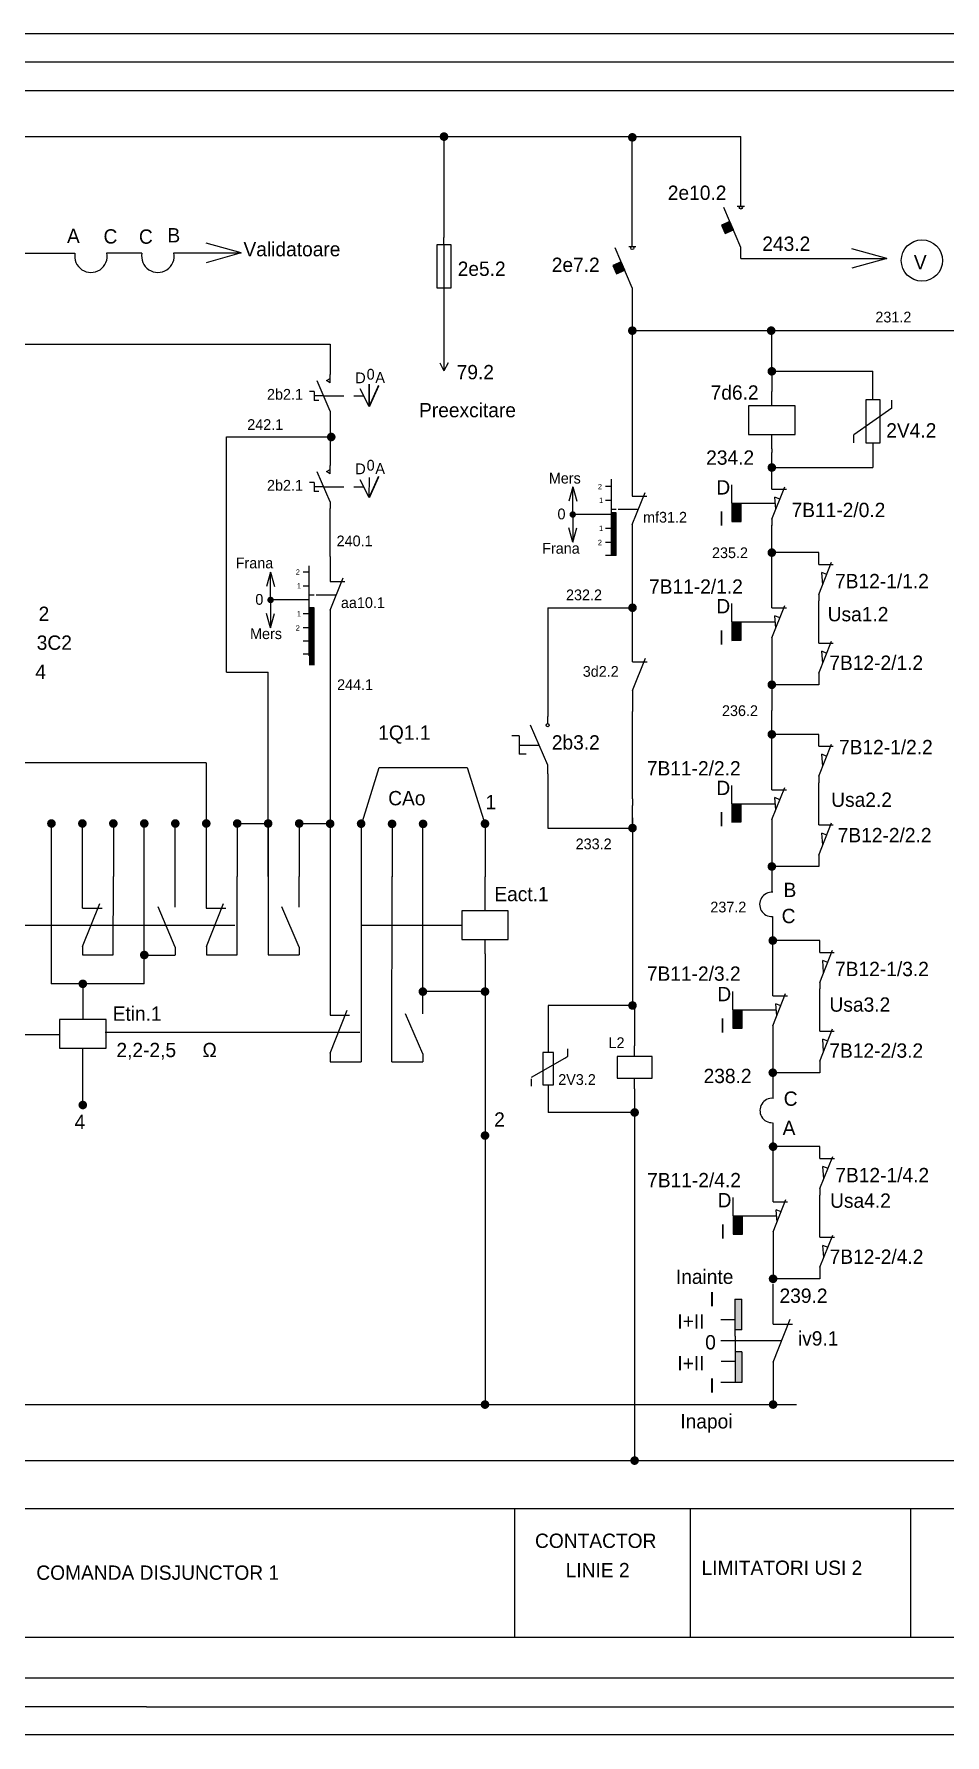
# Model space of a CAD drawing. Extents: x 266 to 1317, y 219 to 516.
# Drawn here: x 682.5 to 841.4, y 219.1 to 516 of the extents above; entities that cross this region are included whole.
import ezdxf

# ---------------------------------------------------------------- set-up
doc = ezdxf.new("R2010")
doc.units = 0
doc.header["$LTSCALE"] = 7
doc.header["$MEASUREMENT"] = 0
doc.linetypes.add('DASHED', pattern=[0.75, 0.5, -0.25])
doc.linetypes.add('DASHED2', pattern=[9.525, 6.35, -3.175])
doc.layers.get('0').update_dxf_attribs({"linetype": 'CONTINUOUS'})

msp = doc.modelspace()

# ---------------------------------------------------------------- hatches: boundary and pattern name
for points in [[(805.84, 434.1), (804.18, 434.1), (804.18, 430.89), (805.84, 430.92)], [(784.02, 432.44), (783.13, 432.44), (783.13, 429.09), (784.01, 429.09)], [(784.02, 429.09), (783.13, 429.09), (783.13, 425.74), (784.01, 425.74)], [(784.02, 425.74), (783.13, 425.74), (783.13, 424.94), (784.02, 424.94)], [(731.31, 415.86), (730.43, 415.86), (730.43, 412.51), (731.31, 412.51)], [(805.84, 413.37), (804.18, 413.37), (804.18, 410.16), (805.84, 410.2)], [(731.31, 412.51), (730.43, 412.51), (730.43, 409.16), (731.31, 409.16)], [(731.31, 409.16), (730.43, 409.16), (730.43, 405.81), (731.31, 405.81)], [(805.84, 381.65), (804.18, 381.65), (804.18, 378.44), (805.84, 378.47)], [(806.01, 345.67), (804.35, 345.67), (804.35, 342.47), (806.01, 342.5)], [(806.06, 309.7), (804.4, 309.7), (804.4, 306.5), (806.06, 306.53)], [(805.91, 295.19), (804.8, 295.19), (804.8, 289.86), (805.91, 289.86), (805.91, 292)], [(805.91, 283.84), (805.91, 285.99), (804.8, 285.99), (804.8, 284.69), (804.8, 280.65), (805.91, 280.65)]]:
    msp.add_hatch(color=1).paths.add_polyline_path(points)

# ---------------------------------------------------------------- linework, layer by layer
at = {"color": 240}
for p, q in [((1317.08, 515.98), (266.08, 515.98)), ((702.08, 511.05), (271.08, 511.05)), ((1112.08, 511.05), (692.08, 511.05)), ((702.08, 224.05), (271.08, 224.05)), ((1317.08, 219.13), (266.08, 219.13))]:
    msp.add_line(p, q, dxfattribs=at)
at = {"color": 70}
for p, q in [((697.08, 506.05), (276.08, 506.05)), ((1117.08, 506.05), (697.08, 506.05)), ((697.08, 229.05), (276.08, 229.05)), ((1117.08, 229.05), (697.08, 229.05))]:
    msp.add_line(p, q, dxfattribs=at)
at = {"color": 1}
for p, q in [((563.4, 498.07), (786.83, 498.07)), ((753.98, 498.07), (753.98, 484.69)), ((786.83, 478.91), (786.83, 498.07)), ((786.83, 498.07), (805.77, 498.07)), ((805.77, 485.96), (805.77, 498.07)), ((753.98, 484.69), (753.98, 480.44)), ((805.77, 478.71), (802.77, 485.71)), ((805.14, 485.96), (806.4, 485.96)), ((718.59, 477.76), (712.5, 479.46)), ((753.98, 479.19), (753.98, 480.44)), ((753.98, 479.19), (753.98, 471.69)), ((786.83, 471.66), (783.83, 478.66)), ((786.2, 478.91), (787.46, 478.91)), ((805.77, 476.79), (805.77, 478.71)), ((831.23, 476.79), (825.13, 478.49)), ((670.42, 477.75), (689.61, 477.75)), ((695.18, 477.76), (701.3, 477.76)), ((706.87, 477.76), (718.59, 477.76)), ((718.59, 477.76), (712.5, 476.07)), ((805.77, 476.79), (819.76, 476.79)), ((819.76, 476.79), (831.23, 476.79)), ((831.23, 476.79), (825.13, 475.1)), ((753.98, 471.69), (753.98, 470.44)), ((753.98, 470.44), (753.98, 457.22)), ((786.83, 471.66), (786.83, 464.59)), ((786.46, 464.21), (797.27, 464.21)), ((786.83, 464.21), (786.83, 435.35)), ((796.11, 464.21), (956.37, 464.21)), ((811.11, 464.21), (811.11, 457.11)), ((652.55, 461.83), (734.12, 461.83)), ((734.12, 461.83), (734.12, 456.56)), ((753.23, 458.58), (753.98, 457.22)), ((754.73, 458.58), (753.98, 457.22)), ((811.16, 457.49), (811.16, 453.58)), ((733.48, 455.49), (734.12, 455.87)), ((734.12, 455.12), (733.48, 455.49)), ((734.12, 455.12), (734.12, 456.56)), ((811.16, 457.11), (828.79, 457.11)), ((828.79, 452.13), (828.79, 457.11)), ((731.31, 453.61), (730.5, 453.61)), ((731.31, 453.61), (731.31, 452.01)), ((733, 452.81), (731.31, 452.81)), ((732.13, 452.01), (731.31, 452.01)), ((811.16, 451.08), (811.16, 453.58)), ((832.1, 450.69), (832.1, 452.09)), ((734.12, 450.18), (734.12, 449.06)), ((734.12, 449.06), (734.12, 445.33)), ((832.1, 450.69), (825.48, 446.04)), ((716.04, 404.58), (716.04, 445.65)), ((716.04, 445.65), (734.12, 445.65)), ((734.12, 445.33), (734.12, 442.87)), ((811.16, 443.58), (811.16, 446.08)), ((825.48, 444.64), (825.48, 446.04)), ((734.12, 442.87), (734.12, 440.68)), ((811.16, 443.58), (811.16, 442.96)), ((811.16, 437.7), (811.16, 442.94)), ((828.79, 444.63), (828.79, 440.32)), ((733.48, 439.62), (734.12, 439.99)), ((734.12, 439.24), (733.48, 439.62)), ((734.12, 439.24), (734.12, 440.68)), ((811.16, 440.32), (828.79, 440.32)), ((731.31, 437.73), (730.5, 437.73)), ((731.31, 437.73), (731.31, 436.13)), ((733, 436.93), (731.31, 436.93)), ((776.44, 436.97), (775.73, 434.46)), ((776.44, 433.83), (776.44, 436.97)), ((776.44, 436.97), (777.15, 434.46)), ((783.13, 436.99), (782.14, 436.99)), ((783.13, 438.28), (783.13, 436.27)), ((804.18, 434.1), (804.18, 437.3)), ((811.16, 436.55), (811.16, 437.7)), ((811.16, 431.32), (813.41, 436.95)), ((732.13, 436.13), (731.31, 436.13)), ((734.12, 434.31), (734.12, 433.18)), ((776.44, 432.12), (776.44, 433.83)), ((783.13, 434.56), (782.14, 434.56)), ((783.13, 436.27), (783.13, 429.09)), ((786.83, 430.35), (789.08, 435.98)), ((804.18, 434.1), (811.76, 434.1)), ((804.18, 434.1), (804.18, 430.89)), ((805.84, 430.92), (805.84, 434.1)), ((812.56, 434.8), (811.68, 435.16)), ((811.85, 433.04), (811.68, 435.16)), ((734.12, 424.8), (734.12, 433.18)), ((776.44, 432.12), (776.44, 430.4)), ((780.23, 432.12), (776.44, 432.12)), ((782.14, 432.12), (780.23, 432.12)), ((783.13, 432.12), (782.14, 432.12)), ((784.02, 432.98), (783.13, 432.98)), ((784.02, 432.44), (783.13, 432.44)), ((784.01, 429.09), (784.02, 432.44)), ((786.86, 406.43), (786.86, 430.44)), ((804.18, 430.89), (805.84, 430.92)), ((811.16, 431.32), (811.16, 430.2)), ((776.44, 427.27), (775.73, 429.78)), ((776.44, 430.4), (776.44, 427.27)), ((776.44, 427.27), (777.15, 429.78)), ((783.13, 429.68), (782.14, 429.68)), ((783.13, 429.09), (783.13, 425.74)), ((783.13, 429.09), (784.01, 429.09)), ((784.02, 429.09), (783.13, 429.09)), ((784.01, 425.74), (784.02, 429.09)), ((811.16, 416.97), (811.16, 430.29)), ((734.12, 424.8), (734.12, 420.43)), ((783.13, 427.24), (782.14, 427.24)), ((784.02, 424.94), (782.14, 424.94)), ((783.13, 425.74), (784.01, 425.74)), ((783.13, 425.74), (783.13, 424.94)), ((784.02, 425.74), (783.13, 425.74)), ((784.02, 424.94), (784.02, 425.74)), ((819.35, 425.47), (811.16, 425.47)), ((819.35, 423.41), (819.35, 425.47)), ((723.73, 422.06), (723.03, 419.55)), ((723.73, 418.92), (723.73, 422.06)), ((723.73, 422.06), (724.44, 419.55)), ((730.43, 422.08), (729.44, 422.08)), ((730.43, 423.18), (730.43, 421.36)), ((819.35, 418.16), (821.6, 423.78)), ((820.04, 419.87), (819.87, 421.99)), ((820.75, 421.63), (819.87, 421.99)), ((723.73, 417.21), (723.73, 418.92)), ((730.43, 419.64), (729.44, 419.64)), ((730.43, 421.36), (730.43, 414.18)), ((734.12, 415.44), (736.37, 421.06)), ((723.73, 417.21), (723.73, 415.49)), ((730.43, 417.21), (729.44, 417.21)), ((731.31, 418.06), (730.43, 418.06)), ((731.31, 415.86), (730.43, 415.86)), ((731.31, 412.51), (731.31, 415.86)), ((772.08, 415.85), (786.86, 415.85)), ((772.08, 415.85), (772.08, 396.88)), ((804.18, 413.37), (804.18, 416.57)), ((811.16, 415.82), (811.16, 416.97)), ((811.16, 410.59), (813.41, 416.22)), ((819.35, 418.16), (819.35, 417.03)), ((819.35, 410.79), (819.35, 417.03)), ((723.73, 412.35), (723.03, 414.86)), ((723.73, 415.49), (723.73, 412.35)), ((723.73, 412.35), (724.44, 414.86)), ((730.43, 414.77), (729.44, 414.77)), ((730.43, 414.18), (730.43, 410.83)), ((734.12, 415.45), (734.12, 409.66)), ((804.18, 413.37), (811.76, 413.37)), ((804.18, 413.37), (804.18, 410.16)), ((805.84, 410.2), (805.84, 413.37)), ((811.85, 412.31), (811.68, 414.43)), ((812.56, 414.07), (811.68, 414.43)), ((730.43, 412.33), (729.44, 412.33)), ((730.43, 410.03), (729.44, 410.03)), ((731.31, 412.51), (730.43, 412.51)), ((730.43, 412.51), (731.31, 412.51)), ((730.43, 410.83), (730.43, 407.48)), ((731.31, 409.16), (731.31, 412.51)), ((734.12, 409.66), (734.12, 344.76)), ((804.18, 410.16), (805.84, 410.2)), ((811.16, 410.59), (811.16, 409.47)), ((819.35, 409.67), (819.35, 410.79)), ((819.35, 404.42), (821.6, 410.04)), ((730.43, 407.73), (729.44, 407.73)), ((730.43, 409.16), (731.31, 409.16)), ((731.31, 409.16), (730.43, 409.16)), ((731.31, 405.81), (731.31, 409.16)), ((786.86, 401.43), (789.11, 407.05)), ((811.16, 409.47), (811.16, 403.89)), ((820.75, 407.89), (819.87, 408.25)), ((820.04, 406.13), (819.87, 408.25)), ((716.04, 404.58), (723.32, 404.58)), ((723.32, 368.93), (723.32, 404.58)), ((811.16, 403.89), (811.16, 397.93)), ((819.35, 404.42), (819.35, 402.41)), ((786.86, 401.43), (786.86, 397.76)), ((786.86, 401.17), (786.86, 400.04)), ((819.35, 402.41), (811.16, 402.41)), ((811.16, 385.25), (811.16, 397.93)), ((772.08, 388.38), (769.08, 395.38)), ((772.08, 395.63), (772.08, 396.88)), ((786.86, 394.68), (786.86, 397.76)), ((767.08, 393.5), (765.83, 393.5)), ((767.08, 393.5), (767.08, 390.27)), ((767.08, 391.88), (770.58, 391.88)), ((786.86, 393.05), (786.86, 394.68)), ((786.86, 387.49), (786.86, 393.05)), ((819.35, 393.75), (811.16, 393.75)), ((819.35, 391.68), (819.35, 393.75)), ((819.35, 386.43), (821.6, 392.06)), ((768.33, 390.27), (767.08, 390.27)), ((820.04, 388.15), (819.87, 390.27)), ((820.75, 389.91), (819.87, 390.27)), ((712.51, 388.77), (659.65, 388.77)), ((712.51, 388.77), (712.51, 363.41)), ((739.53, 377.79), (742.65, 387.98)), ((742.65, 387.98), (758, 387.98)), ((758, 387.98), (761.25, 377.81)), ((772.08, 386.88), (772.08, 388.38)), ((772.08, 386.88), (772.08, 377.4)), ((786.86, 382.49), (786.86, 387.49)), ((819.35, 386.43), (819.35, 385.31)), ((804.18, 381.65), (804.18, 384.85)), ((811.16, 384.1), (811.16, 385.25)), ((811.16, 378.87), (813.41, 384.5)), ((819.35, 379.07), (819.35, 385.31)), ((786.86, 382.49), (786.86, 381.36)), ((786.86, 376.96), (786.86, 381.36)), ((804.18, 381.65), (811.76, 381.65)), ((804.18, 381.65), (804.18, 378.44)), ((805.84, 378.47), (805.84, 381.65)), ((811.85, 380.59), (811.68, 382.71)), ((812.56, 382.35), (811.68, 382.71)), ((685.43, 377.83), (685.43, 350.22)), ((690.92, 363.41), (690.92, 377.82)), ((696.31, 378.2), (696.31, 368.93)), ((701.71, 350.22), (701.71, 378.2)), ((707.1, 363.61), (707.1, 377.82)), ((707.11, 378.2), (707.11, 377.82)), ((717.54, 378.2), (722.94, 378.2)), ((717.92, 378.2), (717.92, 368.93)), ((723.32, 378.2), (723.32, 368.93)), ((728.72, 378.2), (728.72, 368.93)), ((728.72, 378.2), (734.12, 378.2)), ((739.53, 378.16), (739.53, 368.9)), ((744.93, 378.13), (744.93, 368.87)), ((750.29, 344.96), (750.29, 377.76)), ((761.14, 378.16), (761.14, 368.9)), ((772.08, 377.4), (786.86, 377.4)), ((786.86, 379.16), (786.86, 346.44)), ((804.18, 378.44), (805.84, 378.47)), ((811.16, 378.87), (811.16, 377.75)), ((811.16, 377.75), (811.16, 372.16)), ((819.35, 377.94), (819.35, 379.07)), ((819.35, 372.69), (821.6, 378.32)), ((820.04, 374.41), (819.87, 376.53)), ((820.75, 376.17), (819.87, 376.53)), ((811.16, 372.16), (811.16, 366.2)), ((819.35, 372.69), (819.35, 370.69)), ((696.3, 355.25), (696.31, 368.93)), ((717.91, 355.25), (717.92, 368.93)), ((723.32, 368.93), (723.31, 355.25)), ((728.71, 365.25), (728.72, 368.93)), ((739.53, 368.9), (739.53, 336.59)), ((744.91, 336.6), (744.92, 368.93)), ((761.14, 362.95), (761.14, 368.9)), ((819.35, 370.69), (811.16, 370.69)), ((728.71, 363.61), (728.71, 365.25)), ((690.92, 356.75), (693.92, 364.25)), ((707.1, 356.63), (704.1, 363.63)), ((712.53, 356.75), (715.53, 364.25)), ((728.71, 356.63), (725.71, 363.63)), ((811.33, 349.27), (811.33, 361.95)), ((690.92, 356.75), (690.92, 355.25)), ((707.1, 356.63), (707.1, 355.25)), ((712.53, 356.75), (712.53, 355.25)), ((728.71, 356.63), (728.71, 355.25)), ((761.14, 355.44), (761.14, 357.95)), ((819.52, 357.77), (811.33, 357.77)), ((819.52, 355.71), (819.52, 357.77)), ((690.92, 355.25), (696.3, 355.25)), ((701.7, 355.24), (707.09, 355.24)), ((707.09, 355.24), (707.1, 355.24)), ((707.1, 355.24), (707.1, 355.25)), ((712.53, 355.25), (717.91, 355.25)), ((723.33, 355.25), (728.71, 355.25)), ((761.14, 355.44), (761.14, 276.79)), ((819.52, 350.46), (821.77, 356.08)), ((820.92, 353.94), (820.04, 354.29)), ((820.21, 352.17), (820.04, 354.29)), ((819.52, 350.46), (819.52, 349.33)), ((690.98, 350.22), (685.43, 350.22)), ((690.98, 350.22), (690.98, 343.98)), ((701.71, 350.22), (690.98, 350.22)), ((761.14, 348.86), (750.29, 348.86)), ((804.35, 345.67), (804.35, 348.88)), ((811.33, 348.12), (811.33, 349.27)), ((811.33, 342.9), (813.58, 348.52)), ((819.52, 343.09), (819.52, 349.33)), ((734.11, 338.1), (737.11, 345.6)), ((750.29, 337.98), (747.29, 344.98)), ((787.24, 346.44), (772.16, 346.44)), ((772.16, 346.44), (772.16, 338.23)), ((787.24, 346.44), (787.24, 339.39)), ((787.24, 346.44), (787.24, 343.36)), ((804.35, 345.67), (811.94, 345.68)), ((804.35, 345.67), (804.35, 342.47)), ((806.01, 342.5), (806.01, 345.67)), ((812.02, 344.61), (811.85, 346.73)), ((812.73, 346.37), (811.85, 346.73)), ((678.75, 341.38), (686.93, 341.38)), ((804.35, 342.47), (806.01, 342.5)), ((811.33, 342.9), (811.33, 341.77)), ((811.33, 341.77), (811.33, 336.19)), ((819.52, 341.97), (819.52, 343.09)), ((819.52, 336.72), (821.77, 342.34)), ((690.98, 329.07), (690.98, 338.98)), ((775.59, 337.57), (775.6, 338.85)), ((787.24, 337.51), (787.24, 339.39)), ((820.92, 340.2), (820.04, 340.55)), ((820.21, 338.43), (820.04, 340.55)), ((734.11, 338.1), (734.11, 336.6)), ((734.11, 336.6), (739.53, 336.59)), ((744.91, 336.6), (750.29, 336.6)), ((750.29, 337.98), (750.29, 336.6)), ((769.26, 333.93), (775.07, 337.27)), ((775.07, 337.27), (775.59, 337.57)), ((811.33, 336.19), (811.33, 330.23)), ((819.52, 336.72), (819.52, 334.71)), ((769.25, 332.33), (769.26, 333.61)), ((772.16, 332.61), (772.16, 331.67)), ((787.24, 331.89), (787.24, 333.76)), ((819.52, 334.71), (811.33, 334.71)), ((772.16, 331.67), (772.16, 327.77)), ((787.24, 331.89), (787.24, 267.01)), ((787.24, 327.77), (772.16, 327.77)), ((811.38, 313.3), (811.38, 325.98)), ((819.57, 321.8), (811.38, 321.8)), ((819.57, 319.74), (819.57, 321.8)), ((819.57, 314.49), (821.82, 320.11)), ((820.26, 316.2), (820.09, 318.32)), ((820.97, 317.97), (820.09, 318.32)), ((804.4, 309.7), (804.4, 312.91)), ((811.38, 312.15), (811.38, 313.3)), ((811.38, 306.93), (813.63, 312.55)), ((819.57, 314.49), (819.57, 313.36)), ((819.57, 307.12), (819.57, 313.36)), ((804.4, 309.7), (811.98, 309.7)), ((804.4, 309.7), (804.4, 306.5)), ((806.06, 306.53), (806.06, 309.7)), ((812.07, 308.64), (811.9, 310.76)), ((812.78, 310.4), (811.9, 310.76)), ((804.4, 306.5), (806.06, 306.53)), ((811.38, 306.93), (811.38, 305.8)), ((811.38, 305.8), (811.38, 299.12)), ((819.57, 306), (819.57, 307.12)), ((819.57, 300.75), (821.82, 306.37)), ((820.97, 304.23), (820.09, 304.58)), ((820.26, 302.46), (820.09, 304.58)), ((819.57, 300.75), (819.57, 298.74)), ((819.57, 298.74), (811.38, 298.74)), ((811.38, 290.83), (811.38, 297.89)), ((804.72, 295.19), (805.91, 295.19)), ((804.8, 288.71), (804.8, 295.19)), ((805.91, 292), (805.91, 295.19)), ((804.72, 291.56), (802.25, 291.56)), ((805.91, 289.86), (805.91, 292)), ((811.38, 284.17), (814.38, 291.67)), ((805.91, 289.86), (804.8, 289.86)), ((804.8, 288.71), (804.8, 284.69)), ((804.72, 287.92), (802.25, 287.92)), ((805.91, 285.99), (804.8, 285.99)), ((805.91, 285.99), (805.91, 283.84)), ((804.8, 284.28), (802.33, 284.28)), ((804.8, 284.69), (804.8, 280.65)), ((805.91, 283.84), (805.91, 280.65)), ((811.38, 284.17), (811.38, 276.69)), ((805.91, 280.65), (802.25, 280.65)), ((616.47, 276.79), (743.63, 276.79)), ((743.63, 276.79), (783.74, 276.79)), ((783.74, 276.79), (815.45, 276.79)), ((540.86, 267.01), (706.89, 267.01)), ((706.89, 267.01), (834.06, 267.01)), ((834.06, 267.01), (874.16, 267.01)), ((306.92, 258.67), (993.3, 258.67)), ((766.29, 258.67), (766.29, 236.16)), ((796.9, 258.67), (796.9, 236.16)), ((835.38, 258.67), (835.38, 236.16)), ((993.3, 236.16), (306.92, 236.16)), ((702.08, 224.05), (1312.08, 224.05))]:
    msp.add_line(p, q, dxfattribs=at)
at = {"color": 1, "linetype": 'DASHED'}
for p, q in [((740.94, 450.95), (739.11, 454.58)), ((733, 452.81), (740.01, 452.81)), ((733, 436.93), (740.01, 436.93)), ((740.94, 435.07), (739.11, 438.7)), ((740.94, 435.07), (740.97, 438.93)), ((787.88, 432.98), (784.01, 432.98)), ((727.53, 417.21), (723.73, 417.21)), ((729.44, 417.21), (727.53, 417.21)), ((735.17, 418.06), (731.31, 418.06))]:
    msp.add_line(p, q, dxfattribs=at)
at = {"color": 1, "linetype": 'DASHED2'}
for p, q in [((673.04, 360.47), (757.09, 360.47)), ((694.88, 341.81), (748.65, 341.81)), ((812.88, 287.92), (804.72, 287.92))]:
    msp.add_line(p, q, dxfattribs=at)
at = {"color": 1}
for points, const_width in [([(753.61, 498.07, 1), (754.36, 498.07, 1)], 0.75), ([(786.46, 497.94, 1), (787.21, 497.94, 1)], 0.75), ([(786.46, 464.21, 1), (787.21, 464.21, 1)], 0.75), ([(810.68, 464.21, 1), (811.43, 464.21, 1)], 0.75), ([(810.79, 457.11, 1), (811.54, 457.11, 1)], 0.75), ([(733.94, 445.65, 1), (734.69, 445.65, 1)], 0.75), ([(810.79, 440.32, 1), (811.54, 440.32, 1)], 0.75), ([(776.16, 432.12, 1), (776.72, 432.12, 1)], 0.562), ([(810.79, 425.47, 1), (811.54, 425.47, 1)], 0.75), ([(723.45, 417.21, 1), (724.02, 417.21, 1)], 0.562), ([(786.49, 415.85, 1), (787.24, 415.85, 1)], 0.75), ([(810.79, 402.41, 1), (811.54, 402.41, 1)], 0.75), ([(810.79, 393.75, 1), (811.54, 393.75, 1)], 0.75), ([(685.13, 378.2, 1), (685.88, 378.2, 1)], 0.75), ([(690.53, 378.2, 1), (691.28, 378.2, 1)], 0.75), ([(695.93, 378.2, 1), (696.68, 378.2, 1)], 0.75), ([(701.33, 378.2, 1), (702.08, 378.2, 1)], 0.75), ([(706.74, 378.2, 1), (707.49, 378.2, 1)], 0.75), ([(712.14, 378.2, 1), (712.89, 378.2, 1)], 0.75), ([(717.54, 378.2, 1), (718.29, 378.2, 1)], 0.75), ([(722.94, 378.2, 1), (723.69, 378.2, 1)], 0.75), ([(728.35, 378.2, 1), (729.1, 378.2, 1)], 0.75), ([(733.75, 378.16, 1), (734.5, 378.16, 1)], 0.75), ([(739.15, 378.16, 1), (739.9, 378.16, 1)], 0.75), ([(744.55, 378.13, 1), (745.3, 378.13, 1)], 0.75), ([(749.96, 378.13, 1), (750.71, 378.13, 1)], 0.75), ([(760.76, 378.16, 1), (761.51, 378.16, 1)], 0.75), ([(786.49, 377.4, 1), (787.24, 377.4, 1)], 0.75), ([(810.79, 370.69, 1), (811.54, 370.69, 1)], 0.75), ([(810.96, 357.77, 1), (811.71, 357.77, 1)], 0.75), ([(701.33, 355.25, 1), (702.08, 355.25, 1)], 0.75), ([(690.6, 350.22, 1), (691.35, 350.22, 1)], 0.75), ([(749.92, 348.86, 1), (750.67, 348.86, 1)], 0.75), ([(760.76, 348.86, 1), (761.51, 348.86, 1)], 0.75), ([(786.49, 346.44, 1), (787.24, 346.44, 1)], 0.75), ([(810.96, 334.71, 1), (811.71, 334.71, 1)], 0.75), ([(690.6, 329.07, 1), (691.35, 329.07, 1)], 0.75), ([(786.86, 327.77, 1), (787.61, 327.77, 1)], 0.75), ([(760.76, 323.74, 1), (761.51, 323.74, 1)], 0.75), ([(811.01, 321.8, 1), (811.76, 321.8, 1)], 0.75), ([(811.01, 298.74, 1), (811.76, 298.74, 1)], 0.75), ([(760.76, 276.79, 1), (761.51, 276.79, 1)], 0.75), ([(811.01, 276.79, 1), (811.76, 276.79, 1)], 0.75), ([(786.86, 267.01, 1), (787.61, 267.01, 1)], 0.75)]:
    msp.add_lwpolyline(points, format="xyb", close=True, dxfattribs=dict(at, const_width=const_width))
at = {"color": 1, "flags": 128}
for points in [[(804.46, 481.82), (803.83, 483.24), (802.41, 482.6), (803.04, 481.19)], [(755.23, 471.69), (755.23, 479.19), (752.73, 479.19), (752.73, 471.69)], [(785.51, 474.77), (784.88, 476.19), (783.46, 475.56), (784.1, 474.14)], [(830.04, 444.63), (830.04, 452.13), (827.54, 452.13), (827.54, 444.63)], [(815.21, 446.08), (815.21, 451.08), (807.11, 451.08), (807.11, 446.08)], [(765.19, 357.95), (765.19, 362.95), (757.09, 362.95), (757.09, 357.95)], [(695.03, 338.98), (695.03, 343.98), (686.93, 343.98), (686.93, 338.98)], [(773.1, 332.61), (773.1, 338.23), (771.23, 338.23), (771.23, 332.61)], [(790.28, 333.76), (790.28, 337.51), (784.2, 337.51), (784.2, 333.76)]]:
    msp.add_lwpolyline(points, close=True, dxfattribs=at)
for points in [[(734.12, 450.18), (731.87, 455.43)], [(734.12, 434.31), (731.87, 439.56)], [(811.16, 436.55), (813.7, 436.55)], [(786.83, 435.35), (789.39, 435.35)], [(819.35, 423.41), (821.89, 423.41)], [(734.12, 420.43), (736.68, 420.43)], [(811.16, 415.82), (813.7, 415.82)], [(819.35, 409.67), (821.89, 409.67)], [(786.86, 406.43), (789.43, 406.43)], [(819.35, 391.68), (821.89, 391.68)], [(811.16, 384.1), (813.7, 384.1)], [(819.35, 377.94), (821.89, 377.94)], [(690.92, 363.41), (694.33, 363.41)], [(712.51, 363.41), (715.94, 363.41)], [(819.52, 355.71), (822.06, 355.71)], [(811.33, 348.12), (813.88, 348.12)], [(734.11, 344.76), (737.52, 344.76)], [(819.52, 341.97), (822.06, 341.97)], [(819.57, 319.74), (822.11, 319.74)], [(811.38, 312.15), (813.92, 312.15)], [(819.57, 306), (822.11, 306)], [(811.38, 290.83), (814.79, 290.83)]]:
    msp.add_lwpolyline(points, dxfattribs=at)
at = {"color": 1, "const_width": 0.3}
msp.add_lwpolyline([(740.94, 450.95), (740.94, 454.92)], dxfattribs=at)
at = {"color": 1, "const_width": 0.3, "flags": 128}
for points in [[(740.94, 450.95), (742.6, 454.66)], [(740.94, 435.07), (742.6, 438.79)]]:
    msp.add_lwpolyline(points, dxfattribs=at)
at = {"color": 1}
for centre, radius in [((805.77, 485.69), 0.273), ((786.83, 478.64), 0.273), ((837.35, 476.45), 3.6), ((772.08, 395.36), 0.273)]:
    msp.add_circle(centre, radius, dxfattribs=at)
for centre, radius, start, end in [((692.4, 477.21), 2.84, 168.9161, 11.1894), ((704.08, 477.21), 2.84, 168.9161, 11.1894), ((811.17, 364.08), 2.13, 85.6379, 272.5241), ((811.22, 328.11), 2.13, 85.6379, 272.5241)]:
    msp.add_arc(centre, radius, start, end, dxfattribs=at)
for points in [[(803.04, 481.19), (802.41, 482.6), (804.46, 481.82), (803.83, 483.24)], [(784.1, 474.14), (783.46, 475.56), (785.51, 474.77), (784.88, 476.19)]]:
    msp.add_solid(points, dxfattribs=at)

# ---------------------------------------------------------------- texts
for s, height, p in [('2e10.2', 2.5, (793.02, 487.02)), ('A', 2.5, (688.22, 479.48)), ('C', 2.5, (694.59, 479.41)), ('C', 2.5, (700.77, 479.37)), ('B', 2.5, (705.74, 479.61)), ('Validatoare', 2.5, (719, 477.18)), ('243.2', 2.5, (809.51, 478.13)), ('2e5.2', 2.5, (756.37, 473.76)), ('2e7.2', 2.5, (772.78, 474.45)), ('V', 2.5, (835.94, 474.89)), ('231.2', 1.875, (829.23, 465.64)), ('0', 1.88, (740.49, 455.66)), ('79.2', 2.5, (756.19, 455.72)), ('D', 1.88, (738.51, 455.03)), ('A', 1.88, (742.01, 455.1)), ('7d6.2', 2.5, (800.49, 452.16)), ('2b2.1', 1.875, (723.11, 452.16)), ('Preexcitare', 2.5, (749.63, 449.09)), ('242.1', 1.875, (719.66, 446.88)), ('2V4.2', 2.5, (831.13, 445.56)), ('234.2', 2.5, (799.71, 440.81)), ('D', 1.88, (738.51, 439.15)), ('0', 1.88, (740.49, 439.78)), ('A', 1.88, (742.01, 439.22)), ('Mers', 1.875, (772.27, 437.53)), ('2b2.1', 1.875, (723.11, 436.28)), ('2', 0.938, (780.82, 436.52)), ('D', 2.5, (801.49, 435.61)), ('1', 0.938, (781.03, 434.12)), ('7B11-2/0.2', 2.5, (814.61, 431.67)), ('0', 1.88, (773.78, 431.28)), ('mf31.2', 1.875, (788.71, 430.71)), ('I', 2.5, (801.92, 430.15)), ('240.1', 1.875, (735.25, 426.57)), ('2', 0.938, (780.82, 426.77)), ('1', 0.938, (781.03, 429.24)), ('Frana', 1.875, (717.65, 422.72)), ('Frana', 1.875, (771.11, 425.28)), ('235.2', 1.875, (800.73, 424.51)), ('2', 0.938, (728.12, 421.61)), ('7B12-1/1.2', 2.5, (822.2, 419.25)), ('1', 0.938, (728.33, 419.21)), ('232.2', 1.875, (775.27, 417.16)), ('7B11-2/1.2', 2.5, (789.75, 418.3)), ('2', 2.5, (683.26, 413.54)), ('0', 1.88, (721.07, 416.37)), ('aa10.1', 1.875, (736, 415.8)), ('D', 2.5, (801.49, 414.88)), ('Usa1.2', 2.5, (820.91, 413.48)), ('2', 0.938, (728.12, 411.85)), ('1', 0.938, (728.33, 414.33)), ('3C2', 2.5, (682.94, 408.51)), ('Mers', 1.875, (720.15, 410.38)), ('I', 2.5, (801.92, 409.42)), ('7B12-2/1.2', 2.5, (821.2, 405.01)), ('4', 2.5, (682.69, 403.42)), ('3d2.2', 1.875, (778.19, 403.8)), ('244.1', 1.875, (735.34, 401.49)), ('236.2', 1.875, (802.47, 396.95)), ('1Q1.1', 2.5, (742.51, 392.81)), ('2b3.2', 2.5, (772.79, 391.1)), ('7B12-1/2.2', 2.5, (822.88, 390.28)), ('7B11-2/2.2', 2.5, (789.37, 386.58)), ('CAo', 2.5, (744.25, 381.37)), ('1', 2.5, (761.22, 380.67)), ('D', 2.5, (801.49, 383.16)), ('Usa2.2', 2.5, (821.53, 381.1)), ('I', 2.5, (801.92, 377.7)), ('7B12-2/2.2', 2.5, (822.66, 374.92)), ('233.2', 1.875, (776.95, 373.7)), ('Eact.1', 2.5, (762.76, 364.64)), ('B', 2.5, (813.21, 365.36)), ('237.2', 1.875, (800.44, 362.68)), ('C', 2.5, (812.88, 360.81)), ('7B11-2/3.2', 2.5, (789.37, 350.75)), ('7B12-1/3.2', 2.5, (822.2, 351.56)), ('D', 2.5, (801.66, 347.18)), ('Usa3.2', 2.5, (821.23, 345.35)), ('Etin.1', 2.5, (696.18, 343.77)), ('I', 2.5, (802.1, 341.72)), ('2,2-2,5', 2.5, (696.84, 337.42)), ('L2', 1.875, (782.68, 339.01)), ('7B12-2/3.2', 2.5, (821.2, 337.32)), ('2V3.2', 1.875, (773.91, 332.58)), ('238.2', 2.5, (799.26, 332.89)), ('C', 2.5, (813.24, 328.93)), ('4', 2.5, (689.54, 324.86)), ('2', 2.5, (762.73, 325.29)), ('A', 2.5, (813.05, 323.83)), ('7B12-1/4.2', 2.5, (822.24, 315.59)), ('7B11-2/4.2', 2.5, (789.42, 314.71)), ('D', 2.5, (801.71, 311.21)), ('Usa4.2', 2.5, (821.33, 311.13)), ('I', 2.5, (802.14, 305.75)), ('7B12-2/4.2', 2.5, (821.25, 301.35)), ('Inainte', 2.5, (794.43, 297.85)), ('239.2', 2.5, (812.51, 294.54)), ('iv9.1', 2.5, (815.72, 287.09)), ('I+II', 2.5, (794.69, 282.75)), ('Inapoi', 2.5, (795.2, 272.62)), ('CONTACTOR', 2.5, (769.86, 251.77)), ('LIMITATORI USI 2', 2.5, (798.9, 247.06)), ('COMANDA DISJUNCTOR 1', 2.5, (682.87, 246.21)), ('LINIE 2', 2.5, (775.21, 246.65))]:
    msp.add_text(s, height=height, dxfattribs=at).set_placement(p)
msp.add_text('I', height=2.5, rotation=180, dxfattribs=at).set_placement((801.19, 296.42))
at = {"color": 1, "text_generation_flag": 2}
msp.add_text('I+II', height=2.5, rotation=180, dxfattribs=at).set_placement((794.69, 292.51))
for s, p in [('0', (801.4, 286.41)), ('I', (801.19, 278.85))]:
    msp.add_text(s, height=2.5, dxfattribs=at).set_placement(p)
at = {"color": 1, "insert": (711.85, 339.92), "char_height": 2.5, "width": 23.7042, "attachment_point": 1}
msp.add_mtext('{\\fSymbol|b0|i0|c2|p18;W}', dxfattribs=at)

doc.saveas('drawing.dxf')
